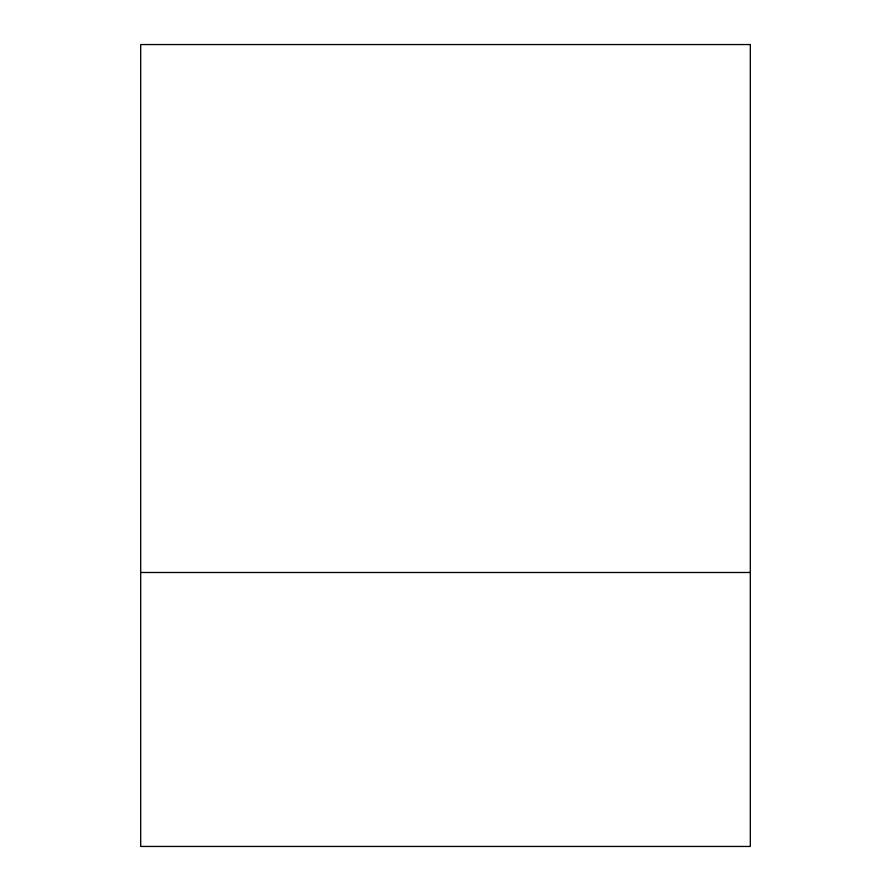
<?xml version="1.0" encoding="UTF-8"?>
<svg xmlns="http://www.w3.org/2000/svg" width="891" height="891" viewBox="0 0 891 891"><rect width="100%" height="100%" fill="white"/><g stroke="black" fill="none" stroke-linecap="round" stroke-linejoin="round"><path stroke-width="1.34" d="M140.689 572.49L750.311 572.49M750.311 44.55L140.689 44.55L140.689 846.45L750.311 846.45L750.311 44.55"/></g></svg>
